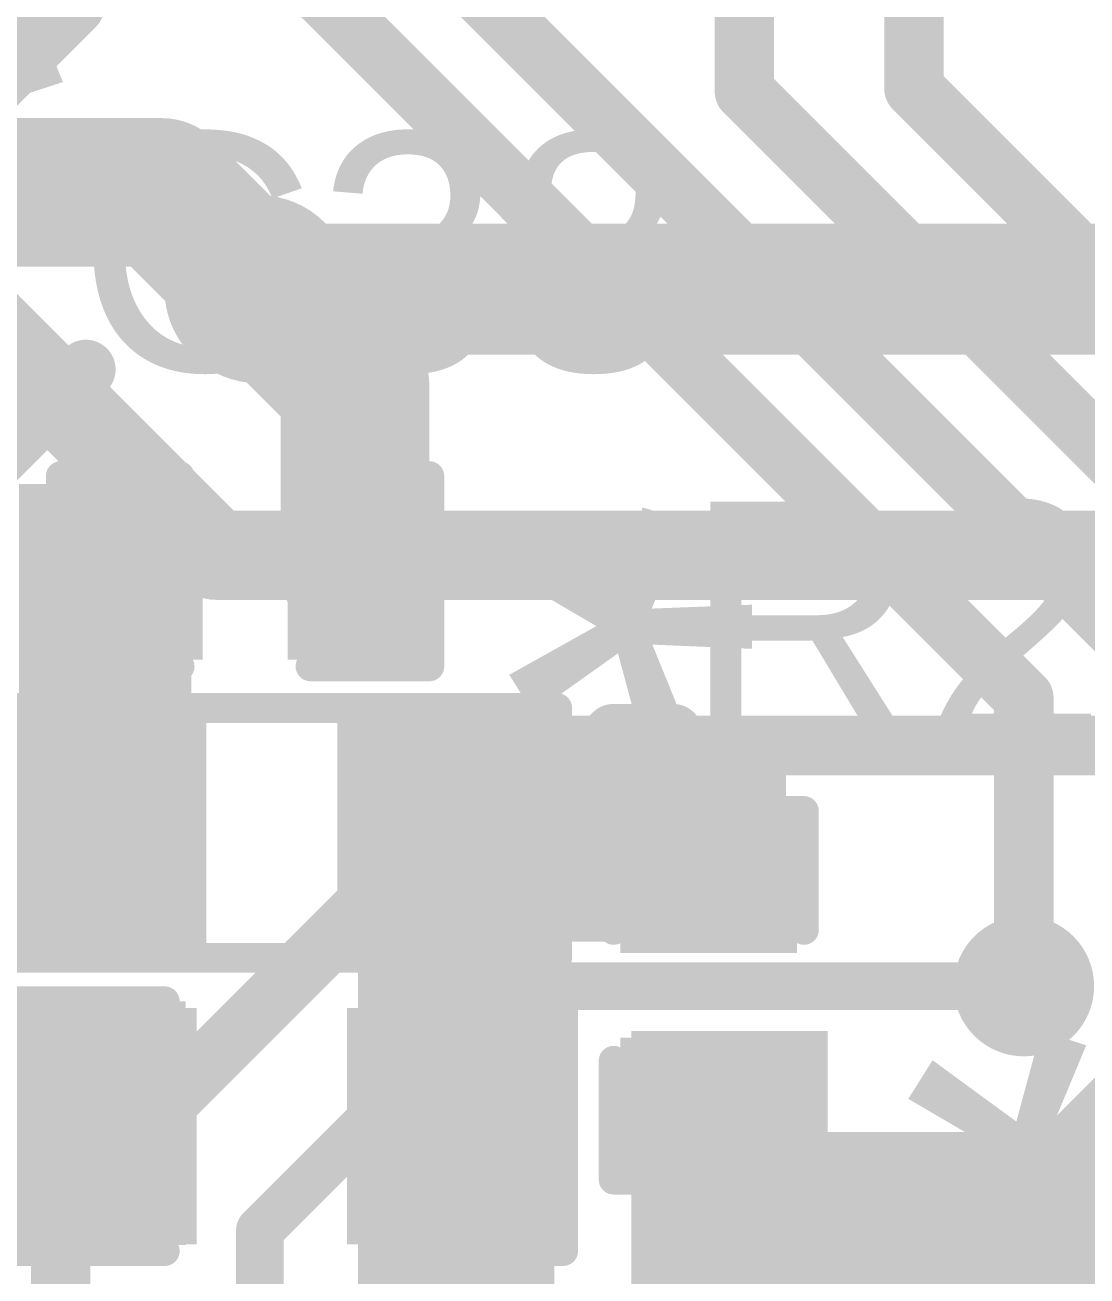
# Model space of a CAD drawing. Header units: millimetres. Extents: x -0.43 to 2.06, y -0.4 to 2.49.
# Drawn here: x 1.016 to 1.1946, y 1.7148 to 1.9252 of the extents above; entities that cross this region are included whole.
import ezdxf

# ---------------------------------------------------------------- set-up
doc = ezdxf.new("R2010")
doc.units = ezdxf.units.MM
doc.header["$MEASUREMENT"] = 0
for name, color, linetype in [('BottomLayer', 5, 'Continuous'), ('BottomSolder', 6, 'Continuous'), ('TopLayer', 1, 'Continuous'), ('TopOverlay', 2, 'Continuous'), ('TopPaste', 8, 'Continuous'), ('TopSolder', 216, 'Continuous'), ('ViaHoleLayer', 16, 'Continuous')]:
    doc.layers.add(name, color=color, linetype=linetype)
doc.styles.add('Arial', font='', dxfattribs={"height": 0.2})
doc.styles.get('Arial').set_extended_font_data('Arial')

# ---------------------------------------------------------------- blocks, each defined once
blk = doc.blocks.new('RES_0603_71')
at = {"layer": 'TopLayer'}
for points in [[(-0.015, 0.0175), (-0.015, -0.0175), (-0.045, -0.0175), (-0.045, 0.0175)], [(0.045, 0.0175), (0.045, -0.0175), (0.015, -0.0175), (0.015, 0.0175)]]:
    blk.add_hatch(color=1, dxfattribs=at).paths.add_polyline_path(points)
at = {"layer": 'TopPaste'}
for points in [[(-0.015, 0.0175), (-0.015, -0.0175), (-0.045, -0.0175), (-0.045, 0.0175)], [(0.045, 0.0175), (0.045, -0.0175), (0.015, -0.0175), (0.015, 0.0175)]]:
    blk.add_hatch(color=8, dxfattribs=at).paths.add_polyline_path(points)
at = {"layer": 'TopSolder'}
for points in [[(-0.011, 0.0215), (-0.011, -0.0215), (-0.049, -0.0215), (-0.049, 0.0215)], [(0.049, 0.0215), (0.049, -0.0215), (0.011, -0.0215), (0.011, 0.0215)]]:
    blk.add_hatch(color=216, dxfattribs=at).paths.add_polyline_path(points)
at = {"layer": 'TopOverlay', "const_width": 0.005}
for points in [[(0.048, 0.021), (-0.048, 0.021)], [(-0.048, 0.021), (-0.048, -0.021)], [(0.048, 0.021), (0.048, -0.021)], [(0.048, -0.021), (-0.048, -0.021)]]:
    blk.add_lwpolyline(points, dxfattribs=at)
at = {"layer": 'TopOverlay', "const_width": 0.0025}
for points in [[(-0.04925, 0.021, 1), (-0.04675, 0.021, 1)], [(-0.04925, 0.021, 1), (-0.04675, 0.021, 1)], [(0.04675, 0.021, 1), (0.04925, 0.021, 1)], [(0.04675, 0.021, 1), (0.04925, 0.021, 1)], [(-0.04925, -0.021, 1), (-0.04675, -0.021, 1)], [(-0.04925, -0.021, 1), (-0.04675, -0.021, 1)], [(0.04675, -0.021, 1), (0.04925, -0.021, 1)], [(0.04675, -0.021, 1), (0.04925, -0.021, 1)]]:
    blk.add_lwpolyline(points, format="xyb", close=True, dxfattribs=at)
blk = doc.blocks.new('CAP_0402_114')
at = {"layer": 'TopLayer'}
for points in [[(-0.0275, -0.0125), (-0.0275, 0.0125), (-0.0095, 0.0125), (-0.0095, -0.0125)], [(0.0095, -0.0125), (0.0095, 0.0125), (0.0275, 0.0125), (0.0275, -0.0125)]]:
    blk.add_hatch(color=1, dxfattribs=at).paths.add_polyline_path(points)
at = {"layer": 'TopPaste'}
for points in [[(-0.0275, -0.0125), (-0.0275, 0.0125), (-0.0095, 0.0125), (-0.0095, -0.0125)], [(0.0095, -0.0125), (0.0095, 0.0125), (0.0275, 0.0125), (0.0275, -0.0125)]]:
    blk.add_hatch(color=8, dxfattribs=at).paths.add_polyline_path(points)
at = {"layer": 'TopSolder'}
for points in [[(-0.02986, -0.01486), (-0.02986, 0.01486), (-0.00714, 0.01486), (-0.00714, -0.01486)], [(0.00714, -0.01486), (0.00714, 0.01486), (0.02986, 0.01486), (0.02986, -0.01486)]]:
    blk.add_hatch(color=216, dxfattribs=at).paths.add_polyline_path(points)
at = {"layer": 'TopOverlay', "const_width": 0.005}
for points in [[(-0.031, -0.016), (-0.031, 0.016)], [(-0.011, 0.016), (-0.031, 0.016)], [(0.031, 0.016), (0.011, 0.016)], [(0.031, -0.016), (0.031, 0.016)], [(-0.011, -0.016), (-0.031, -0.016)], [(0.031, -0.016), (0.011, -0.016)]]:
    blk.add_lwpolyline(points, dxfattribs=at)
at = {"layer": 'TopOverlay', "const_width": 0.0025}
for points in [[(-0.03225, 0.016, 1), (-0.02975, 0.016, 1)], [(-0.03225, 0.016, 1), (-0.02975, 0.016, 1)], [(-0.01225, 0.016, 1), (-0.00975, 0.016, 1)], [(0.00975, 0.016, 1), (0.01225, 0.016, 1)], [(0.02975, 0.016, 1), (0.03225, 0.016, 1)], [(0.02975, 0.016, 1), (0.03225, 0.016, 1)], [(-0.03225, -0.016, 1), (-0.02975, -0.016, 1)], [(-0.03225, -0.016, 1), (-0.02975, -0.016, 1)], [(-0.01225, -0.016, 1), (-0.00975, -0.016, 1)], [(0.00975, -0.016, 1), (0.01225, -0.016, 1)], [(0.02975, -0.016, 1), (0.03225, -0.016, 1)], [(0.02975, -0.016, 1), (0.03225, -0.016, 1)]]:
    blk.add_lwpolyline(points, format="xyb", close=True, dxfattribs=at)
blk = doc.blocks.new('CAP_0603_115')
at = {"layer": 'TopLayer'}
for points in [[(-0.015, 0.0175), (-0.015, -0.0175), (-0.045, -0.0175), (-0.045, 0.0175)], [(0.045, 0.0175), (0.045, -0.0175), (0.015, -0.0175), (0.015, 0.0175)]]:
    blk.add_hatch(color=1, dxfattribs=at).paths.add_polyline_path(points)
at = {"layer": 'TopPaste'}
for points in [[(-0.015, 0.0175), (-0.015, -0.0175), (-0.045, -0.0175), (-0.045, 0.0175)], [(0.045, 0.0175), (0.045, -0.0175), (0.015, -0.0175), (0.015, 0.0175)]]:
    blk.add_hatch(color=8, dxfattribs=at).paths.add_polyline_path(points)
at = {"layer": 'TopSolder'}
for points in [[(-0.01264, 0.01986), (-0.01264, -0.01986), (-0.04736, -0.01986), (-0.04736, 0.01986)], [(0.04736, 0.01986), (0.04736, -0.01986), (0.01264, -0.01986), (0.01264, 0.01986)]]:
    blk.add_hatch(color=216, dxfattribs=at).paths.add_polyline_path(points)
at = {"layer": 'TopOverlay', "const_width": 0.005}
for points in [[(-0.018, 0.021), (-0.049, 0.021)], [(-0.049, 0.021), (-0.049, -0.021)], [(0.049, 0.021), (0.018, 0.021)], [(0.049, 0.021), (0.049, -0.021)], [(-0.018, -0.021), (-0.049, -0.021)], [(0.049, -0.021), (0.018, -0.021)]]:
    blk.add_lwpolyline(points, dxfattribs=at)
at = {"layer": 'TopOverlay', "const_width": 0.0025}
for points in [[(-0.05025, 0.021, 1), (-0.04775, 0.021, 1)], [(-0.05025, 0.021, 1), (-0.04775, 0.021, 1)], [(-0.01925, 0.021, 1), (-0.01675, 0.021, 1)], [(0.01675, 0.021, 1), (0.01925, 0.021, 1)], [(0.04775, 0.021, 1), (0.05025, 0.021, 1)], [(0.04775, 0.021, 1), (0.05025, 0.021, 1)], [(-0.05025, -0.021, 1), (-0.04775, -0.021, 1)], [(-0.05025, -0.021, 1), (-0.04775, -0.021, 1)], [(-0.01925, -0.021, 1), (-0.01675, -0.021, 1)], [(0.01675, -0.021, 1), (0.01925, -0.021, 1)], [(0.04775, -0.021, 1), (0.05025, -0.021, 1)], [(0.04775, -0.021, 1), (0.05025, -0.021, 1)]]:
    blk.add_lwpolyline(points, format="xyb", close=True, dxfattribs=at)
blk = doc.blocks.new('CAP_0402_120')
at = {"layer": 'TopLayer'}
for points in [[(-0.0275, -0.0125), (-0.0275, 0.0125), (-0.0095, 0.0125), (-0.0095, -0.0125)], [(0.0095, -0.0125), (0.0095, 0.0125), (0.0275, 0.0125), (0.0275, -0.0125)]]:
    blk.add_hatch(color=1, dxfattribs=at).paths.add_polyline_path(points)
at = {"layer": 'TopPaste'}
for points in [[(-0.0275, -0.0125), (-0.0275, 0.0125), (-0.0095, 0.0125), (-0.0095, -0.0125)], [(0.0095, -0.0125), (0.0095, 0.0125), (0.0275, 0.0125), (0.0275, -0.0125)]]:
    blk.add_hatch(color=8, dxfattribs=at).paths.add_polyline_path(points)
at = {"layer": 'TopSolder'}
for points in [[(-0.02986, -0.01486), (-0.02986, 0.01486), (-0.00714, 0.01486), (-0.00714, -0.01486)], [(0.00714, -0.01486), (0.00714, 0.01486), (0.02986, 0.01486), (0.02986, -0.01486)]]:
    blk.add_hatch(color=216, dxfattribs=at).paths.add_polyline_path(points)
at = {"layer": 'TopOverlay', "const_width": 0.005}
for points in [[(-0.031, -0.016), (-0.031, 0.016)], [(-0.031, 0.016), (-0.011, 0.016)], [(0.011, 0.016), (0.031, 0.016)], [(0.031, -0.016), (0.031, 0.016)], [(-0.031, -0.016), (-0.011, -0.016)], [(0.011, -0.016), (0.031, -0.016)]]:
    blk.add_lwpolyline(points, dxfattribs=at)
at = {"layer": 'TopOverlay', "const_width": 0.0025}
for points in [[(-0.03225, 0.016, 1), (-0.02975, 0.016, 1)], [(-0.03225, 0.016, 1), (-0.02975, 0.016, 1)], [(-0.01225, 0.016, 1), (-0.00975, 0.016, 1)], [(0.00975, 0.016, 1), (0.01225, 0.016, 1)], [(0.02975, 0.016, 1), (0.03225, 0.016, 1)], [(0.02975, 0.016, 1), (0.03225, 0.016, 1)], [(-0.03225, -0.016, 1), (-0.02975, -0.016, 1)], [(-0.03225, -0.016, 1), (-0.02975, -0.016, 1)], [(-0.01225, -0.016, 1), (-0.00975, -0.016, 1)], [(0.00975, -0.016, 1), (0.01225, -0.016, 1)], [(0.02975, -0.016, 1), (0.03225, -0.016, 1)], [(0.02975, -0.016, 1), (0.03225, -0.016, 1)]]:
    blk.add_lwpolyline(points, format="xyb", close=True, dxfattribs=at)

msp = doc.modelspace()

# ---------------------------------------------------------------- hatches: boundary and pattern name
at = {"layer": 'BottomLayer'}
h = msp.add_hatch(color=5, dxfattribs=at)
edge = h.paths.add_edge_path()
edge.add_arc((1.05526, 1.88074), 0.01181, 0, 360)
h = msp.add_hatch(color=5, dxfattribs=at)
edge = h.paths.add_edge_path()
edge.add_arc((1.184, 1.76355), 0.01181, 0, 360)
at = {"layer": 'BottomSolder'}
h = msp.add_hatch(color=6, dxfattribs=at)
edge = h.paths.add_edge_path()
edge.add_arc((1.05526, 1.88074), 0.01581, 0, 360)
at = {"layer": 'TopLayer'}
h = msp.add_hatch(color=1, dxfattribs=at)
edge = h.paths.add_edge_path()
edge.add_arc((1.05526, 1.88074), 0.01181, 0, 360)
for points in [[(1.015, 1.771), (1.044, 1.771), (1.044, 1.848), (1.015, 1.848)], [(0.952, 1.771), (1.044, 1.771), (1.044, 1.809), (0.952, 1.809)], [(1.072, 1.808), (1.072, 1.575), (1.105, 1.575), (1.105, 1.808)], [(1.074, 1.771), (1.144, 1.771), (1.144, 1.808), (1.074, 1.808)], [(0.974, 1.72), (1.043, 1.72), (1.043, 1.761), (0.974, 1.761)], [(1.118, 1.731), (1.151, 1.731), (1.151, 1.756), (1.118, 1.756)], [(1.118, 1.64), (1.356, 1.64), (1.356, 1.739), (1.118, 1.739)]]:
    msp.add_hatch(color=1, dxfattribs=at).paths.add_polyline_path(points)
h = msp.add_hatch(color=1, dxfattribs=at)
edge = h.paths.add_edge_path()
edge.add_arc((1.184, 1.76355), 0.01181, 0, 360)
at = {"layer": 'TopSolder'}
h = msp.add_hatch(color=216, dxfattribs=at)
edge = h.paths.add_edge_path()
edge.add_arc((1.05526, 1.88074), 0.01581, 0, 360)
at = {"layer": 'ViaHoleLayer'}
h = msp.add_hatch(color=16, dxfattribs=at)
edge = h.paths.add_edge_path()
edge.add_arc((1.05526, 1.88074), 0.00591, 0, 360)
h = msp.add_hatch(color=16, dxfattribs=at)
edge = h.paths.add_edge_path()
edge.add_arc((1.184, 1.76355), 0.00591, 0, 360)

# ---------------------------------------------------------------- linework, layer by layer
at = {"layer": 'BottomLayer'}
for points, const_width in [([(0.967, 1.917), (1.048, 1.836)], 0.015), ([(1.05526, 1.88074), (1.29, 1.88074)], 0.022), ([(1.048, 1.836), (1.406, 1.836)], 0.015), ([(1.022, 1.726), (1.1, 1.804)], 0.01), ([(1.1, 1.804), (1.405, 1.804)], 0.01), ([(1.0555, 1.7225), (1.09655, 1.76355)], 0.008), ([(1.09655, 1.76355), (1.184, 1.76355)], 0.008), ([(1.129, 1.67555), (1.217, 1.76355)], 0.008), ([(1.022, 1.401), (1.022, 1.726)], 0.01), ([(1.0555, 1.706), (1.0555, 1.7225)], 0.008)]:
    msp.add_lwpolyline(points, dxfattribs=dict(at, const_width=const_width))
for points, const_width in [([(1.04976, 1.88074, 1), (1.06076, 1.88074, 1)], 0.011), ([(1.04425, 1.836, 1), (1.05175, 1.836, 1)], 0.0075), ([(1.04425, 1.836, 1), (1.05175, 1.836, 1)], 0.0075), ([(1.0975, 1.804, 1), (1.1025, 1.804, 1)], 0.005), ([(1.0975, 1.804, 1), (1.1025, 1.804, 1)], 0.005), ([(1.09455, 1.76355, 1), (1.09855, 1.76355, 1)], 0.004), ([(1.09455, 1.76355, 1), (1.09855, 1.76355, 1)], 0.004), ([(1.182, 1.76355, 1), (1.186, 1.76355, 1)], 0.004), ([(1.0195, 1.726, 1), (1.0245, 1.726, 1)], 0.005), ([(1.0195, 1.726, 1), (1.0245, 1.726, 1)], 0.005), ([(1.0535, 1.7225, 1), (1.0575, 1.7225, 1)], 0.004), ([(1.0535, 1.7225, 1), (1.0575, 1.7225, 1)], 0.004)]:
    msp.add_lwpolyline(points, format="xyb", close=True, dxfattribs=dict(at, const_width=const_width))
at = {"layer": 'TopLayer'}
for points, const_width in [([(1.137, 1.914), (1.137, 2.13)], 0.01), ([(1.16551, 1.91449), (1.16551, 2.10331)], 0.01), ([(1.054, 1.96887), (1.217, 1.80587)], 0.01), ([(1.035, 1.961), (1.184, 1.812)], 0.01), ([(1.137, 1.914), (1.25, 1.801)], 0.01), ([(1.16551, 1.91449), (1.283, 1.797)], 0.01), ([(0.9892, 1.897), (1.039, 1.897)], 0.025), ([(1.039, 1.897), (1.05526, 1.88074)], 0.025), ([(1.05526, 1.88074), (1.07151, 1.86449)], 0.025), ([(1.07151, 1.83331), (1.07151, 1.86449)], 0.025), ([(1.03451, 1.79631), (1.03451, 1.83331)], 0.008), ([(1.184, 1.76355), (1.184, 1.812)], 0.01), ([(1.02751, 1.78931), (1.03451, 1.79631)], 0.008), ([(0.97369, 1.78931), (1.02751, 1.78931)], 0.008), ([(1.08751, 1.77231), (1.09332, 1.7665)], 0.012)]:
    msp.add_lwpolyline(points, dxfattribs=dict(at, const_width=const_width))
for points, const_width in [([(1.1345, 1.914, 1), (1.1395, 1.914, 1)], 0.005), ([(1.1345, 1.914, 1), (1.1395, 1.914, 1)], 0.005), ([(1.16301, 1.91449, 1), (1.16801, 1.91449, 1)], 0.005), ([(1.16301, 1.91449, 1), (1.16801, 1.91449, 1)], 0.005), ([(1.03275, 1.897, 1), (1.04525, 1.897, 1)], 0.0125), ([(1.03275, 1.897, 1), (1.04525, 1.897, 1)], 0.0125), ([(1.04901, 1.88074, 1), (1.06151, 1.88074, 1)], 0.0125), ([(1.04901, 1.88074, 1), (1.06151, 1.88074, 1)], 0.0125), ([(1.06526, 1.86449, 1), (1.07776, 1.86449, 1)], 0.0125), ([(1.06526, 1.86449, 1), (1.07776, 1.86449, 1)], 0.0125), ([(1.06526, 1.83331, 1), (1.07776, 1.83331, 1)], 0.0125), ([(1.03251, 1.83331, 1), (1.03651, 1.83331, 1)], 0.004), ([(1.1815, 1.812, 1), (1.1865, 1.812, 1)], 0.005), ([(1.1815, 1.812, 1), (1.1865, 1.812, 1)], 0.005), ([(1.03251, 1.79631, 1), (1.03651, 1.79631, 1)], 0.004), ([(1.03251, 1.79631, 1), (1.03651, 1.79631, 1)], 0.004), ([(1.02551, 1.78931, 1), (1.02951, 1.78931, 1)], 0.004), ([(1.02551, 1.78931, 1), (1.02951, 1.78931, 1)], 0.004), ([(1.08451, 1.77231, 1), (1.09051, 1.77231, 1)], 0.006), ([(1.09032, 1.7665, 1), (1.09632, 1.7665, 1)], 0.006), ([(1.1815, 1.76355, 1), (1.1865, 1.76355, 1)], 0.005)]:
    msp.add_lwpolyline(points, format="xyb", close=True, dxfattribs=dict(at, const_width=const_width))
at = {"layer": 'TopOverlay', "const_width": 0.01}
for points in [[(1.00776, 1.91176), (1.02441, 1.92841)], [(1.01, 1.851), (1.02624, 1.86724)], [(1.109, 1.8), (1.115, 1.806)], [(1.115, 1.806), (1.125, 1.806)], [(1.107, 1.8), (1.109, 1.8)]]:
    msp.add_lwpolyline(points, dxfattribs=at)
at = {"layer": 'TopOverlay', "const_width": 0.005}
for points in [[(1.02191, 1.92841, 1), (1.02691, 1.92841, 1)], [(1.02374, 1.86724, 1), (1.02874, 1.86724, 1)], [(1.1125, 1.806, 1), (1.1175, 1.806, 1)], [(1.1125, 1.806, 1), (1.1175, 1.806, 1)], [(1.1225, 1.806, 1), (1.1275, 1.806, 1)], [(1.1045, 1.8, 1), (1.1095, 1.8, 1)], [(1.1065, 1.8, 1), (1.1115, 1.8, 1)], [(1.1065, 1.8, 1), (1.1115, 1.8, 1)]]:
    msp.add_lwpolyline(points, format="xyb", close=True, dxfattribs=at)

# ---------------------------------------------------------------- block references
msp.add_blockref('CAP_0402_120', (1.05301, 1.83331))
for name, p, rotation in [('RES_0603_71', (1.05751, 1.78931), 180), ('CAP_0402_114', (1.131, 1.762), 270), ('CAP_0603_115', (1.05751, 1.74), 180)]:
    msp.add_blockref(name, p, dxfattribs=dict(rotation=rotation))

# ---------------------------------------------------------------- texts
at = {"layer": 'TopOverlay', "style": 'Arial'}
for p in [(0.95327, 1.95485), (1.05827, 1.84585), (1.12527, 1.75785)]:
    msp.add_text('*', height=0.08, rotation=270, dxfattribs=at).set_placement(p)
for s, p in [('C38', (1.02468, 1.86701)), ('R24', (1.12668, 1.80501))]:
    msp.add_text(s, height=0.04, dxfattribs=at).set_placement(p)

doc.saveas('drawing.dxf')
